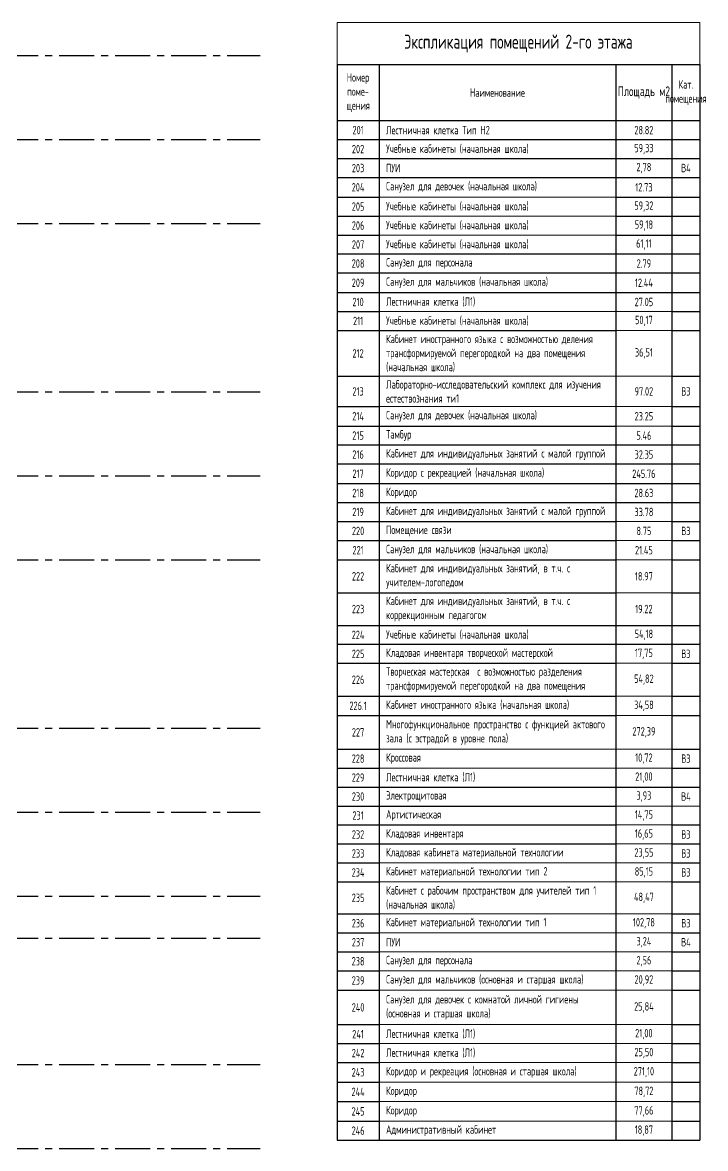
# Model space of a CAD drawing. Header units: millimetres. Extents: x -9318 to 9016603, y 0 to 838141.
# Drawn here: x 125958 to 150344, y 308008 to 348182 of the extents above; entities that cross this region are included whole.
import ezdxf

# ---------------------------------------------------------------- set-up
doc = ezdxf.new("R2010")
doc.units = ezdxf.units.MM
doc.linetypes.add('CENTER', pattern=[2, 1.25, -0.25, 0.25, -0.25])
doc.layers.get('Defpoints').update_dxf_attribs({"color": 8})
doc.styles.add('ISOCPEUR', font='isocpeur.ttf', dxfattribs={"width": 0.7})
doc.styles.add('Архитект', font='isocpeur.ttf', dxfattribs={"width": 0.8, "oblique": 8})

# ---------------------------------------------------------------- blocks, each defined once
blk = doc.blocks.new('*T1299')
at = {"color": 8, "linetype": 'ByBlock', "lineweight": 30, "transparency": 16777216}
for p, q in [((0, -1500), (12955, -1500)), ((0, -1500), (0, -39876)), ((1500, -1500), (1500, -39876)), ((9955, -1500), (9955, -39876)), ((11955, -1500), (11955, -39876)), ((12955, -1500), (12955, -39876)), ((0, -3500), (12955, -3500)), ((0, -39876), (12955, -39876))]:
    blk.add_line(p, q, dxfattribs=at)
at = {"color": 8, "linetype": 'ByBlock', "lineweight": -2, "transparency": 16777216}
for p, q in [((0, -4177), (12955, -4177)), ((0, -4854), (12955, -4854)), ((0, -5531), (12955, -5531)), ((0, -6228), (1500, -6228)), ((9955, -6228), (12955, -6228)), ((0, -6905), (1500, -6905)), ((9955, -6905), (12955, -6905)), ((0, -7582), (1500, -7582)), ((9955, -7582), (12955, -7582)), ((0, -8258), (12955, -8258)), ((0, -8935), (12955, -8935)), ((0, -9632), (12955, -9632)), ((0, -10309), (1500, -10309)), ((11955, -10309), (12955, -10309)), ((0, -10986), (9955, -10986)), ((11955, -10986), (12955, -10986)), ((0, -12623), (1500, -12623)), ((11955, -12623), (12955, -12623)), ((0, -13700), (1500, -13700)), ((11955, -13700), (12955, -13700)), ((0, -14397), (9955, -14397)), ((11955, -14397), (12955, -14397)), ((0, -15074), (12955, -15074)), ((0, -15751), (12955, -15751)), ((0, -16448), (12955, -16448)), ((0, -17125), (12955, -17125)), ((0, -17802), (9955, -17802)), ((11955, -17802), (12955, -17802)), ((0, -18479), (9955, -18479)), ((11955, -18479), (12955, -18479)), ((0, -19176), (9955, -19176)), ((11955, -19176), (12955, -19176)), ((0, -20343), (9955, -20343)), ((11955, -20343), (12955, -20343)), ((0, -21509), (12955, -21509)), ((0, -22186), (12955, -22186)), ((0, -22863), (9955, -22863)), ((11955, -22863), (12955, -22863)), ((0, -24030), (9955, -24030)), ((11955, -24030), (12955, -24030)), ((0, -24727), (9955, -24727)), ((11955, -24727), (12955, -24727)), ((0, -25924), (1500, -25924)), ((11955, -25924), (12955, -25924)), ((0, -26601), (1500, -26601)), ((11955, -26601), (12955, -26601)), ((0, -27278), (12955, -27278)), ((0, -27955), (9955, -27955)), ((0, -28632), (9955, -28632)), ((11955, -28632), (12955, -28632)), ((0, -29309), (9955, -29309)), ((11955, -29309), (12955, -29309)), ((0, -29986), (1500, -29986)), ((11955, -29986), (12955, -29986)), ((0, -30663), (1500, -30663)), ((11955, -30663), (12955, -30663)), ((0, -31799), (1500, -31799)), ((11955, -31799), (12955, -31799)), ((0, -32476), (1500, -32476)), ((11955, -32476), (12955, -32476)), ((0, -33153), (1500, -33153)), ((11955, -33153), (12955, -33153)), ((0, -33830), (1500, -33830)), ((11955, -33830), (12955, -33830)), ((0, -34527), (1500, -34527)), ((11955, -34527), (12955, -34527)), ((0, -35754), (1500, -35754)), ((11955, -35754), (12955, -35754)), ((0, -36431), (1500, -36431)), ((11955, -36431), (12955, -36431)), ((0, -37108), (1500, -37108)), ((11955, -37108), (12955, -37108)), ((0, -37805), (1500, -37805)), ((11955, -37805), (12955, -37805)), ((0, -38502), (1500, -38502)), ((11955, -38502), (12955, -38502)), ((0, -39199), (1500, -39199)), ((11955, -39199), (12955, -39199))]:
    blk.add_line(p, q, dxfattribs=at)
at = {"color": 8, "linetype": 'ByBlock', "lineweight": 9, "transparency": 16777216}
for p, q in [((1500, -6228), (9955, -6228)), ((1500, -6905), (9955, -6905)), ((1500, -7582), (9955, -7582)), ((1500, -10309), (11955, -10309)), ((9955, -10986), (11955, -10986)), ((1500, -12623), (11955, -12623)), ((1500, -13700), (11955, -13700)), ((9955, -14397), (11955, -14397)), ((9955, -17802), (11955, -17802)), ((9955, -18479), (11955, -18479)), ((9955, -19176), (11955, -19176)), ((9955, -20343), (11955, -20343)), ((9955, -22863), (11955, -22863)), ((9955, -24030), (11955, -24030)), ((9955, -24727), (11955, -24727)), ((1500, -25924), (11955, -25924)), ((1500, -26601), (11955, -26601)), ((9955, -27955), (12955, -27955)), ((9955, -28632), (11955, -28632)), ((9955, -29309), (11955, -29309)), ((1500, -29986), (11955, -29986)), ((1500, -30663), (11955, -30663)), ((1500, -31799), (11955, -31799)), ((1500, -32476), (11955, -32476)), ((1500, -33153), (11955, -33153)), ((1500, -33830), (11955, -33830)), ((1500, -34527), (11955, -34527)), ((1500, -35754), (11955, -35754)), ((1500, -36431), (11955, -36431)), ((1500, -37108), (11955, -37108)), ((1500, -37805), (11955, -37805)), ((1500, -38502), (11955, -38502)), ((1500, -39199), (11955, -39199))]:
    blk.add_line(p, q, dxfattribs=at)
at = {"layer": 'Defpoints', "color": 8, "linetype": 'ByBlock', "lineweight": 0, "transparency": 16777216}
for p, q in [((0, 0), (12955, 0)), ((0, 0), (0, -1500)), ((12955, 0), (12955, -1500))]:
    blk.add_line(p, q, dxfattribs=at)
at = {"color": 8, "transparency": 16777216}
for s, insert, char_height, width, attachment_point, style in [('Экспликация помещений 2-го этажа', (6477, -750), 500, 12854.8, 5, 'ISOCPEUR'), ('Номер поме- щения', (750, -2500), 300, 1400, 5, 'ISOCPEUR'), ('Наименование', (5727, -2500), 300, 8354.8, 5, 'ISOCPEUR'), ('Площадь м2', (10955, -2500), 350, 1900, 5, 'ISOCPEUR'), ('Кат. помещения', (12455, -2500), 300, 900, 5, 'ISOCPEUR'), ('201', (750, -3838), 300, 1223.08, 5, 'ISOCPEUR'), ('Лестничная клетка Тип Н2', (1750, -3838), 300, 7954.8, 4, 'ISOCPEUR'), ('28.82', (10955, -3838), 300, 1500, 5, 'ISOCPEUR'), ('202', (750, -4515), 300, 1223.08, 5, 'ISOCPEUR'), ('Учебные кабинеты (начальная школа)', (1750, -4515), 300, 7954.8, 4, 'ISOCPEUR'), ('59,33', (10955, -4515), 300, 1500, 5, 'ISOCPEUR'), ('203', (750, -5192), 300, 1223.08, 5, 'ISOCPEUR'), ('ПУИ', (1750, -5192), 300, 7954.8, 4, 'ISOCPEUR'), ('2,78', (10955, -5192), 300, 1500, 5, 'ISOCPEUR'), ('{\\C8;В4}', (12455, -5192), 300, 900, 5, 'ISOCPEUR'), ('204', (750, -5879), 300, 1223.08, 5, 'ISOCPEUR'), ('Санузел для девочек (начальная школа)', (1750, -5879), 300, 7954.8, 4, 'ISOCPEUR'), ('12.73', (10955, -5879), 300, 1500, 5, 'ISOCPEUR'), ('205', (750, -6566), 300, 1223.08, 5, 'ISOCPEUR'), ('{\\Q0;\\W0.7;Учебные кабинеты (начальная школа)}', (1750, -6566), 300, 7954.8, 4, 'Архитект'), ('59,32', (10955, -6566), 300, 1500, 5, 'ISOCPEUR'), ('206', (750, -7243), 300, 1223.08, 5, 'ISOCPEUR'), ('{\\Q0;\\W0.7;Учебные кабинеты (начальная школа)}', (1750, -7243), 300, 7954.8, 4, 'Архитект'), ('59,18', (10955, -7243), 300, 1500, 5, 'ISOCPEUR'), ('207', (750, -7920), 300, 1223.08, 5, 'ISOCPEUR'), ('{\\Q0;\\W0.7;Учебные кабинеты (начальная школа)}', (1750, -7920), 300, 7954.8, 4, 'Архитект'), ('61,11', (10955, -7920), 300, 1500, 5, 'ISOCPEUR'), ('Санузел для персонала', (1750, -8597), 300, 7954.8, 4, 'ISOCPEUR'), ('208', (750, -8597), 300, 1223.08, 5, 'ISOCPEUR'), ('2.79', (10955, -8597), 300, 1500, 5, 'ISOCPEUR'), ('209', (750, -9284), 300, 1223.08, 5, 'ISOCPEUR'), ('Санузел для мальчиков (начальная школа)', (1750, -9284), 300, 7954.8, 4, 'ISOCPEUR'), ('12.44', (10955, -9284), 300, 1500, 5, 'ISOCPEUR'), ('210', (750, -9971), 300, 1223.08, 5, 'ISOCPEUR'), ('Лестничная клетка (Л1)', (1750, -9971), 300, 7954.8, 4, 'ISOCPEUR'), ('27.05', (10955, -9971), 300, 1500, 5, 'ISOCPEUR'), ('211', (750, -10648), 300, 1223.08, 5, 'ISOCPEUR'), ('{\\Q0;\\W0.7;Учебные кабинеты (начальная школа)}', (1750, -10648), 300, 7954.8, 4, 'Архитект'), ('50,17', (10955, -10648), 300, 1500, 5, 'ISOCPEUR'), ('Кабинет иностранного языка с возможностью деления трансформируемой перегородкой на два помещения (начальная школа)', (1750, -11805), 300, 7954.8, 4, 'ISOCPEUR'), ('36,51', (10955, -11805), 300, 1500, 5, 'ISOCPEUR'), ('212', (750, -11805), 300, 1223.08, 5, 'ISOCPEUR'), ('Лабораторно-исследовательский комплекс для изучения естествознания ти1', (1750, -13162), 300, 7954.8, 4, 'ISOCPEUR'), ('213', (750, -13162), 300, 1223.08, 5, 'ISOCPEUR'), ('97.02', (10955, -13162), 300, 1500, 5, 'ISOCPEUR'), ('{\\Q0;\\W0.7;\\C8;В3}', (12455, -13162), 300, 900, 5, 'Архитект'), ('214', (750, -14049), 300, 1223.08, 5, 'ISOCPEUR'), ('Санузел для девочек (начальная школа)', (1750, -14049), 300, 7954.8, 4, 'ISOCPEUR'), ('23.25', (10955, -14049), 300, 1500, 5, 'ISOCPEUR'), ('215', (750, -14736), 300, 1223.08, 5, 'ISOCPEUR'), ('Тамбур', (1750, -14736), 300, 7954.8, 4, 'ISOCPEUR'), ('5.46', (10955, -14736), 300, 1500, 5, 'ISOCPEUR'), ('216', (750, -15413), 300, 1223.08, 5, 'ISOCPEUR'), ('Кабинет для индивидуальных занятий с малой группой', (1750, -15413), 300, 7954.8, 4, 'ISOCPEUR'), ('32.35', (10955, -15413), 300, 1500, 5, 'ISOCPEUR'), ('217', (750, -16099), 300, 1223.08, 5, 'ISOCPEUR'), ('Коридор с рекреацией (начальная школа)', (1750, -16099), 300, 7954.8, 4, 'ISOCPEUR'), ('245.76', (10955, -16099), 300, 1500, 5, 'ISOCPEUR'), ('218', (750, -16786), 300, 1223.08, 5, 'ISOCPEUR'), ('Коридор', (1750, -16786), 300, 7954.8, 4, 'ISOCPEUR'), ('28.63', (10955, -16786), 300, 1500, 5, 'ISOCPEUR'), ('Кабинет для индивидуальных занятий с малой группой', (1750, -17463), 300, 7954.8, 4, 'ISOCPEUR'), ('219', (750, -17463), 300, 1223.08, 5, 'ISOCPEUR'), ('33.78', (10955, -17463), 300, 1500, 5, 'ISOCPEUR'), ('220', (750, -18140), 300, 1223.08, 5, 'ISOCPEUR'), ('Помещение связи', (1750, -18140), 300, 7954.8, 4, 'ISOCPEUR'), ('8.75', (10955, -18140), 300, 1500, 5, 'ISOCPEUR'), ('{\\C8;В3}', (12455, -18140), 300, 900, 5, 'ISOCPEUR'), ('221', (750, -18827), 300, 1223.08, 5, 'ISOCPEUR'), ('Санузел для мальчиков (начальная школа)', (1750, -18827), 300, 7954.8, 4, 'ISOCPEUR'), ('21.45', (10955, -18827), 300, 1500, 5, 'ISOCPEUR'), ('222', (750, -19759), 300, 1223.08, 5, 'ISOCPEUR'), ('Кабинет для индивидуальных занятий, в т.ч. с учителем-логопедом', (1750, -19759), 300, 7954.8, 4, 'ISOCPEUR'), ('18.97', (10955, -19759), 300, 1500, 5, 'ISOCPEUR'), ('Кабинет для индивидуальных занятий, в т.ч. с коррекционным педагогом', (1750, -20926), 300, 7954.8, 4, 'ISOCPEUR'), ('223', (750, -20926), 300, 1223.08, 5, 'ISOCPEUR'), ('19.22', (10955, -20926), 300, 1500, 5, 'ISOCPEUR'), ('Учебные кабинеты (начальная школа)', (1750, -21848), 300, 7954.8, 4, 'ISOCPEUR'), ('54,18', (10955, -21848), 300, 1500, 5, 'ISOCPEUR'), ('224', (750, -21848), 300, 1223.08, 5, 'ISOCPEUR'), ('225', (750, -22525), 300, 1223.08, 5, 'ISOCPEUR'), ('Кладовая инвентаря творческой мастерской ', (1750, -22525), 300, 7954.8, 4, 'ISOCPEUR'), ('17,75', (10955, -22525), 300, 1500, 5, 'ISOCPEUR'), ('{\\C8;В3}', (12455, -22525), 300, 900, 5, 'ISOCPEUR'), ('226', (750, -23447), 300, 1223.08, 5, 'ISOCPEUR'), ('Творческая мастерская  с возможностью разделения трансформируемой перегородкой на два помещения', (1750, -23447), 300, 7954.8, 4, 'ISOCPEUR'), ('54,82', (10955, -23447), 300, 1500, 5, 'ISOCPEUR'), ('226.1', (750, -24379), 300, 1223.08, 5, 'ISOCPEUR'), ('Кабинет иностранного языка (начальная школа)', (1750, -24379), 300, 7954.8, 4, 'ISOCPEUR'), ('34,58', (10955, -24379), 300, 1500, 5, 'ISOCPEUR'), ('Многофункциональное пространство с функцией актового зала (с эстрадой в уровне пола)', (1750, -25326), 300, 7954.8, 4, 'ISOCPEUR'), ('227', (750, -25326), 300, 1223.08, 5, 'ISOCPEUR'), ('272,39', (10955, -25326), 300, 1500, 5, 'ISOCPEUR'), ('228', (750, -26263), 300, 1223.08, 5, 'ISOCPEUR'), ('Кроссовая', (1750, -26263), 300, 7954.8, 4, 'ISOCPEUR'), ('10,72', (10955, -26263), 300, 1500, 5, 'ISOCPEUR'), ('{\\C8;В3}', (12455, -26263), 300, 900, 5, 'ISOCPEUR'), ('229', (750, -26939), 300, 1223.08, 5, 'ISOCPEUR'), ('Лестничная клетка (Л1)', (1750, -26939), 300, 7954.8, 4, 'ISOCPEUR'), ('21,00', (10955, -26939), 300, 1500, 5, 'ISOCPEUR'), ('230', (750, -27616), 300, 1223.08, 5, 'ISOCPEUR'), ('Электрощитовая', (1750, -27616), 300, 7954.8, 4, 'ISOCPEUR'), ('3,93', (10955, -27616), 300, 1500, 5, 'ISOCPEUR'), ('{\\C8;\\c2367469;В4}', (12455, -27616), 300, 900, 5, 'ISOCPEUR'), ('Артистическая', (1750, -28293), 300, 7954.8, 4, 'ISOCPEUR'), ('14,75', (10955, -28293), 300, 1500, 5, 'ISOCPEUR'), ('231', (750, -28293), 300, 1223.08, 5, 'ISOCPEUR'), ('232', (750, -28970), 300, 1223.08, 5, 'ISOCPEUR'), ('Кладовая инвентаря', (1750, -28970), 300, 7954.8, 4, 'ISOCPEUR'), ('16,65', (10955, -28970), 300, 1500, 5, 'ISOCPEUR'), ('{\\C8;В3}', (12455, -28970), 300, 900, 5, 'ISOCPEUR'), ('233', (750, -29647), 300, 1223.08, 5, 'ISOCPEUR'), ('Кладовая кабинета материальной технологии', (1750, -29647), 300, 7954.8, 4, 'ISOCPEUR'), ('23,55', (10955, -29647), 300, 1500, 5, 'ISOCPEUR'), ('{\\C8;\\c2367469;В3}', (12455, -29647), 300, 900, 5, 'ISOCPEUR'), ('234', (750, -30324), 300, 1223.08, 5, 'ISOCPEUR'), ('Кабинет материальной технологии тип 2', (1750, -30324), 300, 7954.8, 4, 'ISOCPEUR'), ('85,15', (10955, -30324), 300, 1500, 5, 'ISOCPEUR'), ('{\\C8;В3}', (12455, -30324), 300, 900, 5, 'ISOCPEUR'), ('Кабинет с рабочим пространством для учителей тип 1 (начальная школа)', (1750, -31231), 300, 7954.8, 4, 'ISOCPEUR'), ('235', (750, -31231), 300, 1223.08, 5, 'ISOCPEUR'), ('48,47', (10955, -31231), 300, 1500, 5, 'ISOCPEUR'), ('236', (750, -32138), 300, 1223.08, 5, 'ISOCPEUR'), ('Кабинет материальной технологии тип 1', (1750, -32138), 300, 7954.8, 4, 'ISOCPEUR'), ('102,78', (10955, -32138), 300, 1500, 5, 'ISOCPEUR'), ('{\\C8;В3}', (12455, -32138), 300, 900, 5, 'ISOCPEUR'), ('237', (750, -32815), 300, 1223.08, 5, 'ISOCPEUR'), ('ПУИ', (1750, -32815), 300, 7954.8, 4, 'ISOCPEUR'), ('3,24', (10955, -32815), 300, 1500, 5, 'ISOCPEUR'), ('{\\C8;В4}', (12455, -32815), 300, 900, 5, 'ISOCPEUR'), ('238', (750, -33492), 300, 1223.08, 5, 'ISOCPEUR'), ('Санузел для персонала', (1750, -33492), 300, 7954.8, 4, 'ISOCPEUR'), ('2,56', (10955, -33492), 300, 1500, 5, 'ISOCPEUR'), ('239', (750, -34179), 300, 1223.08, 5, 'ISOCPEUR'), ('Санузел для мальчиков (основная и старшая школа)', (1750, -34179), 300, 7954.8, 4, 'ISOCPEUR'), ('20,92', (10955, -34179), 300, 1500, 5, 'ISOCPEUR'), ('Санузел для девочек с комнатой личной гигиены (основная и старшая школа)', (1750, -35141), 300, 7954.8, 4, 'ISOCPEUR'), ('240', (750, -35141), 300, 1223.08, 5, 'ISOCPEUR'), ('25,84', (10955, -35141), 300, 1500, 5, 'ISOCPEUR'), ('241', (750, -36093), 300, 1223.08, 5, 'ISOCPEUR'), ('Лестничная клетка (Л1)', (1750, -36093), 300, 7954.8, 4, 'ISOCPEUR'), ('21,00', (10955, -36093), 300, 1500, 5, 'ISOCPEUR'), ('242', (750, -36769), 300, 1223.08, 5, 'ISOCPEUR'), ('Лестничная клетка (Л1)', (1750, -36769), 300, 7954.8, 4, 'ISOCPEUR'), ('25,50', (10955, -36769), 300, 1500, 5, 'ISOCPEUR'), ('243', (750, -37456), 300, 1223.08, 5, 'ISOCPEUR'), ('Коридор и рекреация (основная и старшая школа)', (1750, -37456), 300, 7954.8, 4, 'ISOCPEUR'), ('271,10', (10955, -37456), 300, 1500, 5, 'ISOCPEUR'), ('244', (750, -38153), 300, 1223.08, 5, 'ISOCPEUR'), ('Коридор', (1750, -38153), 300, 7954.8, 4, 'ISOCPEUR'), ('78,72', (10955, -38153), 300, 1500, 5, 'ISOCPEUR'), ('245', (750, -38850), 300, 1223.08, 5, 'ISOCPEUR'), ('Коридор', (1750, -38850), 300, 7954.8, 4, 'ISOCPEUR'), ('77,66', (10955, -38850), 300, 1500, 5, 'ISOCPEUR'), ('Административный кабинет', (1750, -39537), 300, 7954.8, 4, 'ISOCPEUR'), ('18,87', (10955, -39537), 300, 1500, 5, 'ISOCPEUR'), ('246', (750, -39537), 300, 1223.08, 5, 'ISOCPEUR')]:
    blk.add_mtext(s, dxfattribs=dict(at, insert=insert, char_height=char_height, width=width, attachment_point=attachment_point, style=style))

msp = doc.modelspace()

# ---------------------------------------------------------------- linework, layer by layer
at = {"linetype": 'CENTER', "ltscale": 1000}
for p, q in [((51268.34, 347007.96), (134446.74, 347007.96)), ((51268.34, 344007.96), (134446.74, 344007.96)), ((51268.34, 341007.96), (134446.74, 341007.96)), ((51268.34, 335007.96), (134446.74, 335007.96)), ((51268.34, 332007.96), (134446.74, 332007.96)), ((51268.34, 329007.96), (134446.74, 329007.96)), ((51268.34, 323007.96), (134446.74, 323007.96)), ((51268.34, 320007.96), (134446.74, 320007.96)), ((51268.34, 317007.96), (134446.74, 317007.96)), ((51268.34, 315507.96), (134446.74, 315507.96)), ((51268.34, 311007.96), (134446.74, 311007.96)), ((51268.34, 308007.96), (134446.74, 308007.96))]:
    msp.add_line(p, q, dxfattribs=at)

# ---------------------------------------------------------------- block references
msp.add_blockref('*T1299', (137189.45, 348182.11))

doc.saveas('drawing.dxf')
